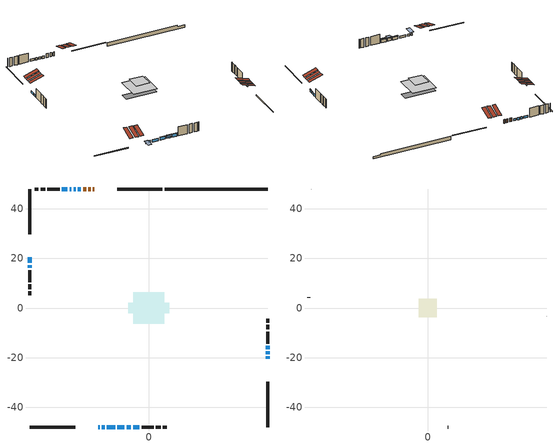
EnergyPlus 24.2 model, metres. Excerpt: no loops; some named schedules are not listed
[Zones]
conditioned space
 floor outside (Floor1 construction): -1.83,-1.83 -1.83,1.83 1.83,1.83 1.83,-1.83 z0.15
 floor outside (Floor3 construction): -1.36,-1.36 -1.36,1.36 1.36,1.36 1.36,-1.36 z0.15
 floor adiabatic (AdiabaticFloorConstruction): -6.32,-6.32 -6.32,6.32 6.32,6.32 6.32,-6.32 z2.59
 floor foundation (Slab1 construction): -8.16,-2.21 -8.16,2.21 8.16,2.21 8.16,-2.21 z-1.83
 wall outside (RimJoist1 construction): 5.53,47.91 -12.71,47.91 / -47.91,-47.91 -29.67,-47.91 / -47.91,47.91 -47.91,29.67 / 47.91,-47.91 47.91,-29.67 z0.15:0.45
 wall outside (AdiabaticWallConstruction 1): -21.98,47.91 -22.52,47.91 / -23.45,47.91 -24.27,47.91 / -25.2,47.91 -26.46,47.91 z0.15:2.18
 wall outside (AdiabaticWallConstruction): -20.4,-47.91 -19.81,-47.91 z0.15:1.17; -47.91,20.4 -47.91,18.2 / -18.88,-47.91 -17.78,-47.91 / -27.39,47.91 -28.49,47.91 / -29.41,47.91 -30.29,47.91 / -31.22,47.91 -31.87,47.91 / -16.85,-47.91 -13.55,-47.91 / -47.91,17.27 -47.91,16.17 / -32.8,47.91 -35,47.91 / 47.91,-18.58 47.91,-17.48 / 47.91,-16.55 47.91,-15.3 z0.15:1.37; 47.91,-20.4 47.91,-19.51 / -12.62,-47.91 -9.83,-47.91 z0.15:1.65; -8.9,-47.91 -7.22,-47.91 / -6.29,-47.91 -3.78,-47.91 z0.15:1.75
 wall outside (Wall1 construction): -35.93,47.91 -40.77,47.91 / -2.85,-47.91 1.99,-47.91 / -47.91,15.24 -47.91,10.4 / 47.91,-14.37 47.91,-9.53 z0.15:5.03
 wall outside (Wall2 construction): -41.7,47.91 -43.53,47.91 / 2.92,-47.91 4.74,-47.91 / -47.91,9.47 -47.91,7.64 / 47.91,-8.6 47.91,-6.78 z0.15:5.03
 wall outside (Wall3 construction): -44.45,47.91 -45.99,47.91 / 5.67,-47.91 7.21,-47.91 / -47.91,6.71 -47.91,5.18 / 47.91,-5.85 47.91,-4.31 z0.15:5.03
 wall foundation (FoundationWall1 construction): 6.46,47.91,-1.83 6.46,47.91,0.15 43.77,47.91,0.15 43.77,47.91,-0.47 47.91,47.91,-0.47 47.91,47.91,-1.83
 window (WindowConstruction 14): -20.4,-47.91 -19.81,-47.91 z0.15:1.17
 window (WindowConstruction 5): -47.91,20.4 -47.91,18.2 z0.15:1.37
 window (WindowConstruction 6): -18.88,-47.91 -17.78,-47.91 z0.15:1.37
 window (WindowConstruction 7): -27.39,47.91 -28.49,47.91 z0.15:1.37
 window (WindowConstruction 8): -29.42,47.91 -30.29,47.91 z0.15:1.37
 window (WindowConstruction 9): -31.22,47.91 -31.87,47.91 z0.15:1.37
 window (WindowConstruction 10): -16.85,-47.91 -13.55,-47.91 z0.15:1.37
 window (WindowConstruction 11): -47.91,17.27 -47.91,16.17 z0.15:1.37
 window (WindowConstruction): 47.91,-20.4 47.91,-19.51 z0.15:1.65
 window (WindowConstruction 12): -32.8,47.91 -35,47.91 z0.15:1.37
 window (WindowConstruction 13): 47.91,-18.58 47.91,-17.48 z0.15:1.37
 window (WindowConstruction 1): -12.62,-47.91 -9.83,-47.91 z0.15:1.65
 window (WindowConstruction 2): 47.91,-16.55 47.91,-15.3 z0.15:1.37
 window (WindowConstruction 3): -8.9,-47.91 -7.22,-47.91 z0.15:1.75
 window (WindowConstruction 4): -6.29,-47.91 -3.78,-47.91 z0.15:1.75
 door (Door): -21.98,47.91 -22.52,47.91 z0.15:2.18
 door (Door 1): -23.45,47.91 -24.27,47.91 z0.15:2.18
 door (Door 2): -25.2,47.91 -26.46,47.91 z0.15:2.18
 ceiling adiabatic (AdiabaticFloorConstruction): 6.32,-6.32 6.32,6.32 -6.32,6.32 -6.32,-6.32 z2.59
 roof outside (Roof2 construction): -18.28,47.91,5.03 -18.28,40.92,7.36 -16.44,40.92,7.36 -16.44,47.91,5.03; -24.1,-47.91,5.03 -24.1,-40.92,7.36 -25.94,-40.92,7.36 -25.94,-47.91,5.03; -47.91,24.1,5.03 -40.92,24.1,7.36 -40.92,25.94,7.36 -47.91,25.94,5.03; 47.91,-24.1,5.03 40.92,-24.1,7.36 40.92,-25.94,7.36 47.91,-25.94,5.03
 roof outside (Roof3 construction): -21.06,47.91,5.03 -21.06,40.92,7.36 -19.21,40.92,7.36 -19.21,47.91,5.03; -21.33,-47.91,5.03 -21.33,-40.92,7.36 -23.17,-40.92,7.36 -23.17,-47.91,5.03; -47.91,21.33,5.03 -40.92,21.33,7.36 -40.92,23.17,7.36 -47.91,23.17,5.03; 47.91,-21.33,5.03 40.92,-21.33,7.36 40.92,-23.17,7.36 47.91,-23.17,5.03
attic - vented
 floor to conditioned space (Floor2 construction Reversed): -3.64,-3.64 -3.64,3.64 3.64,3.64 3.64,-3.64 z5.03
 wall outside (Wall4 construction): -46.92,47.91 -46.98,47.91 / 8.14,-47.91 8.2,-47.91 / -47.91,4.25 -47.91,4.18 / 47.91,-3.38 47.91,-3.32 z0.15:5.03
 roof outside (Roof1 construction): -15.51,47.91,5.03 -15.51,40.82,7.39 -13.64,40.82,7.39 -13.64,47.91,5.03; -26.87,-47.91,5.03 -26.87,-40.82,7.39 -28.74,-40.82,7.39 -28.74,-47.91,5.03; -47.91,26.87,5.03 -40.82,26.87,7.39 -40.82,28.74,7.39 -47.91,28.74,5.03; 47.91,-26.87,5.03 40.82,-26.87,7.39 40.82,-28.74,7.39 47.91,-28.74,5.03
shading: -19.2,-47.91 -21.01,-47.91 -21.01,-52.33 -19.2,-52.33 z1.77; 47.91,-19.36 47.91,-20.55 48.21,-20.55 48.21,-19.36 z1.8; -9.68,-47.91 -12.77,-47.91 -12.77,-48.21 -9.68,-48.21 z1.8; -6.92,-47.91 -9.2,-47.91 -9.2,-49.74 -6.92,-49.74 z2.05; -3.48,-47.91 -6.59,-47.91 -6.59,-48.52 -3.48,-48.52 z2.05
[Building]
Building 1: Terrain=Suburbs
[Site:Location]
Charlottetown AP_PE: Latitude {deg}=46.29; Longitude {deg}=-63.12; Time Zone {hr}=-4; Elevation {m}=48; Keep Site Location Information=Yes
[Site:GroundTemperature:Shallow]
1.81207, -0.126142, -0.281361, 0.638419, 4.33082, 8.00603, 11.1922, 13.2106, 13.3821, 11.7405, 8.63552, 5.07305
[Site:WaterMainsTemperature]
Calculation Method=Schedule; Temperature Schedule=mains temperature schedule
[Material] Roughness=Rough; Thermal Absorptance=0.9
Name | Thickness {m} | Conductivity {W/m-K} | Density {kg/m3} | Specific Heat {J/kg-K} | Solar Absorptance | Visible Absorptance
asphalt or fiberglass shingles | 0.00635 | 0.162714 | 1121.4 | 1465.45 | 0.4 | 0.4
ceiling stud and cavity | 0.1397 | 0.0896465 | 65.682 | 1177.47 | 0.7 | 0.7
concrete 4.0 in. | 0.1016 | 1.803125 | 2242.8 | 837.4 | 0.7 | 0.7
concrete 8.0 in. | 0.2032 | 1.803125 | 2242.8 | 837.4 | 0.7 | 0.7
door material | 0.04445 | 0.20624 | 512.64 | 1214.23 | 0.7 | 0.7
door material 1 | 0.04445 | 0.188738 | 512.64 | 1214.23 | 0.7 | 0.7
floor covering | 0.0127 | 9.015625 | 54.468 | 1339.84 | 0.6 | 0.6
floor covering 1 | 0.0127 | 0.0433444 | 54.468 | 1339.84 | 0.6 | 0.6
floor rigid ins | 0.051816 | 0.029427 | 32.04 | 1214.23 | 0.7 | 0.7
floor rigid ins 1; wall rigid ins | 0.512978 | 0.029427 | 32.04 | 1214.23 | 0.7 | 0.7
floor stud and cavity | 0.0889 | 0.284437 | 50.32683 | 1063.81 | 0.7 | 0.7
floor stud and cavity 1 | 0.1397 | 0.0972039 | 92.3553 | 1139.71 | 0.7 | 0.7
floor stud and cavity 2 | 0.1397 | 1.75129 | 37.0049 | 1207.88 | 0.7 | 0.7
furniture material conditioned space 1 | 0.1524 | 0.115458 | 640.8 | 1214.23 | 0.6 | 0.6
gypsum board | 0.0127 | 0.160291 | 801 | 837.4 | 0.6 | 0.6
osb sheathing 0.5 in. | 0.0127 | 0.115458 | 512.64 | 1214.23 | 0.7 | 0.7
osb sheathing 0.75 in. | 0.01905 | 0.115458 | 512.64 | 1214.23 | 0.7 | 0.7
rim joist stud and cavity | 0.0508 | 0.177588 | 50.32683 | 1063.81 | 0.6 | 0.6
roof stud and cavity | 0.2032 | 0.130575 | 78.34581 | 1123.46 | 0.7 | 0.7
roof stud and cavity 1 | 0.2032 | 0.117901 | 78.34581 | 1123.46 | 0.7 | 0.7
slab rigid ins | 0.000517642 | 0.029427 | 32.04 | 1214.23 | 0.7 | 0.7
wall stud and cavity | 0.1397 | 0.080875 | 139.0536 | 1170.24 | 0.7 | 0.7
wall stud and cavity 1 | 0.1397 | 0.0876667 | 139.0536 | 1170.24 | 0.7 | 0.7
wall stud and cavity 2 | 0.1397 | 0.0836902 | 139.0536 | 1170.24 | 0.7 | 0.7
wall stud and cavity 3 | 0.0889 | 6.9971 | 50.32683 | 1063.81 | 0.6 | 0.6
wall stud and cavity 4 | 0.0889 | 0.380278 | 52.3479 | 1209.89 | 0.7 | 0.7
wall stud and cavity 5 | 0.0889 | 0.391764 | 83.0341 | 1211.67 | 0.7 | 0.7
wood siding | 0.0254 | 0.102417 | 544.68 | 1172.36 | 0.4 | 0.4
wood siding 1 | 0.00254 | 0.102417 | 544.68 | 1172.36 | 0.4 | 0.4
wood siding 2; wood siding 3; wood siding 4 | 0.0254 | 0.102417 | 544.68 | 1172.36 | 0.7 | 0.7
[WindowMaterial:SimpleGlazingSystem]
Name | U-Factor {W/m2-K} | Solar Heat Gain Coefficient
WindowMaterial | 2.929848 | 0.66
WindowMaterial 1 | 2.88272 | 0.7
WindowMaterial 2 | 2.97357 | 0.57
WindowMaterial 3 | 2.98038 | 0.56
WindowMaterial 4 | 3.00026 | 0.54
WindowMaterial 5 | 3.01672 | 0.5
WindowMaterial 6 | 5.37877 | 0.69
[Construction]
AdiabaticFloorConstruction: floor stud and cavity 2, floor rigid ins 1, osb sheathing 0.75 in., floor covering 1
AdiabaticWallConstruction: wood siding 3, wall rigid ins, wall stud and cavity 4, gypsum board
AdiabaticWallConstruction 1: wood siding 4, wall rigid ins, wall stud and cavity 4, gypsum board
Door; Door 2: door material
Door 1: door material 1
Floor1 construction: floor stud and cavity, floor covering
Floor2 construction Reversed: gypsum board, ceiling stud and cavity
Floor3 construction: floor stud and cavity 1, floor rigid ins, osb sheathing 0.75 in., floor covering 1
FoundationWall1 construction: concrete 8.0 in.
furniture construction conditioned space 1: furniture material conditioned space 1
PartitionWallConstruction: gypsum board, wall stud and cavity 5, gypsum board
RimJoist1 construction: wood siding 2, rim joist stud and cavity
Roof1 construction: asphalt or fiberglass shingles
Roof2 construction: asphalt or fiberglass shingles, osb sheathing 0.75 in., roof stud and cavity, gypsum board
Roof3 construction: asphalt or fiberglass shingles, osb sheathing 0.75 in., roof stud and cavity 1, gypsum board
Slab1 construction: slab rigid ins, concrete 4.0 in.
Wall1 construction: wood siding, osb sheathing 0.5 in., wall stud and cavity, gypsum board
Wall2 construction: wood siding, osb sheathing 0.5 in., wall stud and cavity 1, gypsum board
Wall3 construction: wood siding, osb sheathing 0.5 in., wall stud and cavity 2, gypsum board
Wall4 construction: wood siding 1, wall stud and cavity 3
WindowConstruction: WindowMaterial
WindowConstruction 1: WindowMaterial 1
WindowConstruction 10; WindowConstruction 11; WindowConstruction 12; WindowConstruction 13; WindowConstruction 3; WindowConstruction 4; WindowConstruction 5; WindowConstruction 6; WindowConstruction 7: WindowMaterial 3
WindowConstruction 14: WindowMaterial 6
WindowConstruction 2: WindowMaterial 2
WindowConstruction 8: WindowMaterial 4
WindowConstruction 9: WindowMaterial 5
[Zone] Multiplier=1; Part of Total Floor Area=Yes
Name | Volume {m3}
attic - vented | 20.3646
conditioned space | 622.2
[Space]
Name | Zone | Volume {m3}
attic - vented 1 | attic - vented | 20.3646
conditioned space 1 | conditioned space | 622.2
[ZoneInfiltration:EffectiveLeakageArea]
infil attic - vented 1: Zone or Space=attic - vented 1; Schedule=Always On Discrete; Effective Air Leakage Area {cm2}=1900.3; Stack Coefficient=0.000503563; Wind Coefficient=1.51617e-05
[ZoneMixing]
whole house fan mix: Zone or Space=attic - vented; Schedule=Always On Continuous; Design Flow Rate Calculation Method=Flow/Zone; Design Flow Rate {m3/s}=0; Source Zone or Space=conditioned space
[SurfaceProperty:ExposedFoundationPerimeter]
Slab1: Exposed Perimeter Calculation Method=TotalExposedPerimeter; Total Exposed Perimeter {m}=41.453
[InternalMass] Zone or ZoneList=conditioned space; Space or SpaceList=conditioned space 1
Name | Construction | Surface Area {m2}
furniture mass conditioned space 1 | furniture construction conditioned space 1 | 101.032
partition wall mass | PartitionWallConstruction | 252.58
[Lights]
interior lighting: Zone or ZoneList or Space or SpaceList=conditioned space 1; Schedule=interior lighting schedule; Design Level Calculation Method=LightingLevel; Lighting Level {W}=343.2; Return Air Fraction=0; Fraction Radiant=0.6; Fraction Visible=0.2; Fraction Replaceable=1
[People]
occupants: Zone or ZoneList or Space or SpaceList=conditioned space 1; Number of People Schedule=occupants schedule; Number of People Calculation Method=People; Number of People=3; Fraction Radiant=0.314171; Sensible Heat Fraction=0.56303; Activity Level Schedule=occupants activity schedule; Carbon Dioxide Generation Rate {m3/s-W}=0; Enable ASHRAE 55 Comfort Warnings=No; Mean Radiant Temperature Calculation Type=EnclosureAveraged
[ElectricEquipment] Zone or ZoneList or Space or SpaceList=conditioned space 1; Design Level Calculation Method=EquipmentLevel
Name | Schedule | Design Level {W} | Fraction Latent | Fraction Radiant | Fraction Lost
clothes dryer | clothes dryer schedule | 140.772 | 0.015 | 0.081 | 0.85
clothes washer | clothes washer schedule | 32.1985 | 0.03 | 0.162 | 0.7
cooking range | cooking range schedule | 215.147 | 0.08 | 0.432 | 0.2
dishwasher | dishwasher schedule | 66.8632 | 0.3 | 0.18 | 0.4
fridge | fridge schedule | 72.9452 | 0 | 0.6 | 0
mech vent house fan | mech vent house fan schedule | 0 | 0 | 0 | 1
mech vent house fan cfis | mech vent house fan cfis schedule | 0 | 0 | 0 | 0
misc plug loads | misc plug loads schedule | 494.7 | 0.045 | 0.513 | 0.1
whole house fan | Always On Discrete | 0 | 0 | 0 | 1
[OtherEquipment] Zone or ZoneList or Space or SpaceList=conditioned space 1; Design Level Calculation Method=EquipmentLevel
Name | Fuel Type | Schedule | Design Level {W} | Fraction Latent | Fraction Radiant | Fraction Lost
clothes dryer 1 | Electricity | clothes dryer schedule | 0 | 0.015 | 0.081 | 0.85
cooking range 1 | Electricity | cooking range schedule | 0 | 0.08 | 0.432 | 0.2
general water use latent | None | general water use schedule | 62.594 | 1 | 0 | 0
general water use sensible | None | general water use schedule | -61.6891 | 0 | 0.6 | 0
mech vent house fan latent load | None | Always On Discrete | 0 | 1 | 0 | 0
mech vent house fan sensible load | None | Always On Discrete | 0 | 0 | 0 | 0
water heater energy adjustment1 | FuelOilNo2 | Always On Discrete | 0.01 | 0 | 0 | 1
[ZoneInfiltration:DesignFlowRate] Zone or ZoneList or Space or SpaceList=conditioned space 1; Schedule=Always On Discrete; Design Flow Rate Calculation Method=Flow/Zone; Design Flow Rate {m3/s}=0
infil flow; natural vent flow; whole house fan flow
[Foundation:Kiva]
Foundation Kiva 1: Initial Indoor Air Temperature {C}=18; Wall Height Above Grade {m}=0.150023; Wall Depth Below Slab {m}=0.2032
[Foundation:Kiva:Settings]
Soil Conductivity {W/m-K}=0.849921; Soil Density {kg/m3}=1842.3; Soil Specific Heat {J/kg-K}=418.7; Ground Solar Absorptivity=0.9; Ground Thermal Absorptivity=0.9; Ground Surface Roughness {m}=0.03; Far-Field Width {m}=40; Deep-Ground Boundary Condition=ZeroFlux; Deep-Ground Depth {m}=40; Minimum Cell Dimension {m}=0.2; Maximum Cell Growth Coefficient=3; Simulation Timestep=Timestep
[Exterior:Lights]
exterior lighting: Schedule=exterior lighting schedule; Design Level {W}=75.6
[Schedule:Constant]
Name | Hourly Value
Always On Continuous; mech vent house fan schedule; mech vent house fan cfis schedule; Always On Discrete | 1
occupants activity schedule | 117.228
fridge schedule | 0
[Schedule:Week:Daily]
interior lighting schedule Week Rule - Jan1-Jan27: interior lighting schedule day, interior lighting schedule day, interior lighting schedule day, interior lighting schedule day, interior lighting schedule day, interior lighting schedule day, interior lighting schedule day, interior lighting schedule default day, interior lighting schedule default day, interior lighting schedule default day, interior lighting schedule default day, interior lighting schedule default day
interior lighting schedule Week Rule - Jan28-Feb3: interior lighting schedule day, interior lighting schedule day, interior lighting schedule day, interior lighting schedule day, interior lighting schedule day 1, interior lighting schedule day 1, interior lighting schedule day 1, interior lighting schedule default day, interior lighting schedule default day, interior lighting schedule default day, interior lighting schedule default day, interior lighting schedule default day
interior lighting schedule Week Rule - Feb4-Feb24: interior lighting schedule day 1, interior lighting schedule day 1, interior lighting schedule day 1, interior lighting schedule day 1, interior lighting schedule day 1, interior lighting schedule day 1, interior lighting schedule day 1, interior lighting schedule default day, interior lighting schedule default day, interior lighting schedule default day, interior lighting schedule default day, interior lighting schedule default day
interior lighting schedule Week Rule - Feb25-Mar3: interior lighting schedule day 1, interior lighting schedule day 1, interior lighting schedule day 1, interior lighting schedule day 1, interior lighting schedule day 2, interior lighting schedule day 2, interior lighting schedule day 2, interior lighting schedule default day, interior lighting schedule default day, interior lighting schedule default day, interior lighting schedule default day, interior lighting schedule default day
interior lighting schedule Week Rule - Mar4-Mar31: interior lighting schedule day 2, interior lighting schedule day 2, interior lighting schedule day 2, interior lighting schedule day 2, interior lighting schedule day 2, interior lighting schedule day 2, interior lighting schedule day 2, interior lighting schedule default day, interior lighting schedule default day, interior lighting schedule default day, interior lighting schedule default day, interior lighting schedule default day
interior lighting schedule Week Rule - Apr1-Apr28: interior lighting schedule day 3, interior lighting schedule day 3, interior lighting schedule day 3, interior lighting schedule day 3, interior lighting schedule day 3, interior lighting schedule day 3, interior lighting schedule day 3, interior lighting schedule default day, interior lighting schedule default day, interior lighting schedule default day, interior lighting schedule default day, interior lighting schedule default day
interior lighting schedule Week Rule - Apr29-May5: interior lighting schedule day 3, interior lighting schedule day 3, interior lighting schedule day 4, interior lighting schedule day 4, interior lighting schedule day 4, interior lighting schedule day 4, interior lighting schedule day 4, interior lighting schedule default day, interior lighting schedule default day, interior lighting schedule default day, interior lighting schedule default day, interior lighting schedule default day
interior lighting schedule Week Rule - May6-May26: interior lighting schedule day 4, interior lighting schedule day 4, interior lighting schedule day 4, interior lighting schedule day 4, interior lighting schedule day 4, interior lighting schedule day 4, interior lighting schedule day 4, interior lighting schedule default day, interior lighting schedule default day, interior lighting schedule default day, interior lighting schedule default day, interior lighting schedule default day
interior lighting schedule Week Rule - May27-Jun2: interior lighting schedule day 4, interior lighting schedule day 4, interior lighting schedule day 4, interior lighting schedule day 4, interior lighting schedule day 4, interior lighting schedule day 5, interior lighting schedule day 5, interior lighting schedule default day, interior lighting schedule default day, interior lighting schedule default day, interior lighting schedule default day, interior lighting schedule default day
interior lighting schedule Week Rule - Jun3-Jun30: interior lighting schedule day 5, interior lighting schedule day 5, interior lighting schedule day 5, interior lighting schedule day 5, interior lighting schedule day 5, interior lighting schedule day 5, interior lighting schedule day 5, interior lighting schedule default day, interior lighting schedule default day, interior lighting schedule default day, interior lighting schedule default day, interior lighting schedule default day
interior lighting schedule Week Rule - Jul1-Jul28: interior lighting schedule day 6, interior lighting schedule day 6, interior lighting schedule day 6, interior lighting schedule day 6, interior lighting schedule day 6, interior lighting schedule day 6, interior lighting schedule day 6, interior lighting schedule default day, interior lighting schedule default day, interior lighting schedule default day, interior lighting schedule default day, interior lighting schedule default day
interior lighting schedule Week Rule - Jul29-Aug4: interior lighting schedule day 6, interior lighting schedule day 6, interior lighting schedule day 6, interior lighting schedule day 7, interior lighting schedule day 7, interior lighting schedule day 7, interior lighting schedule day 7, interior lighting schedule default day, interior lighting schedule default day, interior lighting schedule default day, interior lighting schedule default day, interior lighting schedule default day
interior lighting schedule Week Rule - Aug5-Aug25: interior lighting schedule day 7, interior lighting schedule day 7, interior lighting schedule day 7, interior lighting schedule day 7, interior lighting schedule day 7, interior lighting schedule day 7, interior lighting schedule day 7, interior lighting schedule default day, interior lighting schedule default day, interior lighting schedule default day, interior lighting schedule default day, interior lighting schedule default day
interior lighting schedule Week Rule - Aug26-Sep1: interior lighting schedule day 7, interior lighting schedule day 7, interior lighting schedule day 7, interior lighting schedule day 7, interior lighting schedule day 7, interior lighting schedule day 7, interior lighting schedule day 8, interior lighting schedule default day, interior lighting schedule default day, interior lighting schedule default day, interior lighting schedule default day, interior lighting schedule default day
interior lighting schedule Week Rule - Sep2-Sep29: interior lighting schedule day 8, interior lighting schedule day 8, interior lighting schedule day 8, interior lighting schedule day 8, interior lighting schedule day 8, interior lighting schedule day 8, interior lighting schedule day 8, interior lighting schedule default day, interior lighting schedule default day, interior lighting schedule default day, interior lighting schedule default day, interior lighting schedule default day
interior lighting schedule Week Rule - Sep30-Oct6: interior lighting schedule day 8, interior lighting schedule day 9, interior lighting schedule day 9, interior lighting schedule day 9, interior lighting schedule day 9, interior lighting schedule day 9, interior lighting schedule day 9, interior lighting schedule default day, interior lighting schedule default day, interior lighting schedule default day, interior lighting schedule default day, interior lighting schedule default day
interior lighting schedule Week Rule - Oct7-Oct27: interior lighting schedule day 9, interior lighting schedule day 9, interior lighting schedule day 9, interior lighting schedule day 9, interior lighting schedule day 9, interior lighting schedule day 9, interior lighting schedule day 9, interior lighting schedule default day, interior lighting schedule default day, interior lighting schedule default day, interior lighting schedule default day, interior lighting schedule default day
interior lighting schedule Week Rule - Oct28-Nov3: interior lighting schedule day 9, interior lighting schedule day 9, interior lighting schedule day 9, interior lighting schedule day 9, interior lighting schedule day 10, interior lighting schedule day 10, interior lighting schedule day 10, interior lighting schedule default day, interior lighting schedule default day, interior lighting schedule default day, interior lighting schedule default day, interior lighting schedule default day
interior lighting schedule Week Rule - Nov4-Nov24: interior lighting schedule day 10, interior lighting schedule day 10, interior lighting schedule day 10, interior lighting schedule day 10, interior lighting schedule day 10, interior lighting schedule day 10, interior lighting schedule day 10, interior lighting schedule default day, interior lighting schedule default day, interior lighting schedule default day, interior lighting schedule default day, interior lighting schedule default day
interior lighting schedule Week Rule - Nov25-Dec1: interior lighting schedule day 10, interior lighting schedule day 10, interior lighting schedule day 10, interior lighting schedule day 10, interior lighting schedule day 10, interior lighting schedule day 10, interior lighting schedule day 11, interior lighting schedule default day, interior lighting schedule default day, interior lighting schedule default day, interior lighting schedule default day, interior lighting schedule default day
interior lighting schedule Week Rule - Dec2-Dec31: interior lighting schedule day 11, interior lighting schedule day 11, interior lighting schedule day 11, interior lighting schedule day 11, interior lighting schedule day 11, interior lighting schedule day 11, interior lighting schedule day 11, interior lighting schedule default day, interior lighting schedule default day, interior lighting schedule default day, interior lighting schedule default day, interior lighting schedule default day
occupants schedule Week Rule - Jan1-Dec31: occupants schedule day, occupants schedule day, occupants schedule day, occupants schedule day, occupants schedule day, occupants schedule day, occupants schedule day, occupants schedule default day, occupants schedule default day, occupants schedule default day, occupants schedule default day, occupants schedule default day
clothes dryer schedule Week Rule - Jan1-Dec31: clothes dryer schedule day, clothes dryer schedule day, clothes dryer schedule day, clothes dryer schedule day, clothes dryer schedule day, clothes dryer schedule day, clothes dryer schedule day, clothes dryer schedule default day, clothes dryer schedule default day, clothes dryer schedule default day, clothes dryer schedule default day, clothes dryer schedule default day
clothes washer schedule Week Rule - Jan1-Dec31: clothes washer schedule day, clothes washer schedule day, clothes washer schedule day, clothes washer schedule day, clothes washer schedule day, clothes washer schedule day, clothes washer schedule day, clothes washer schedule default day, clothes washer schedule default day, clothes washer schedule default day, clothes washer schedule default day, clothes washer schedule default day
cooking range schedule Week Rule - Jan1-Dec31: cooking range schedule day, cooking range schedule day, cooking range schedule day, cooking range schedule day, cooking range schedule day, cooking range schedule day, cooking range schedule day, cooking range schedule default day, cooking range schedule default day, cooking range schedule default day, cooking range schedule default day, cooking range schedule default day
dishwasher schedule Week Rule - Jan1-Dec31: dishwasher schedule day, dishwasher schedule day, dishwasher schedule day, dishwasher schedule day, dishwasher schedule day, dishwasher schedule day, dishwasher schedule day, dishwasher schedule default day, dishwasher schedule default day, dishwasher schedule default day, dishwasher schedule default day, dishwasher schedule default day
misc plug loads schedule Week Rule - Jan1-Dec31: misc plug loads schedule day, misc plug loads schedule day, misc plug loads schedule day, misc plug loads schedule day, misc plug loads schedule day, misc plug loads schedule day, misc plug loads schedule day, misc plug loads schedule default day, misc plug loads schedule default day, misc plug loads schedule default day, misc plug loads schedule default day, misc plug loads schedule default day
general water use schedule Week Rule - Jan1-Dec31: general water use schedule day, general water use schedule day, general water use schedule day, general water use schedule day, general water use schedule day, general water use schedule day, general water use schedule day, general water use schedule default day, general water use schedule default day, general water use schedule default day, general water use schedule default day, general water use schedule default day
exterior lighting schedule Week Rule - Jan1-Jan27: exterior lighting schedule day, exterior lighting schedule day, exterior lighting schedule day, exterior lighting schedule day, exterior lighting schedule day, exterior lighting schedule day, exterior lighting schedule day, exterior lighting schedule default day, exterior lighting schedule default day, exterior lighting schedule default day, exterior lighting schedule default day, exterior lighting schedule default day
exterior lighting schedule Week Rule - Jan28-Feb3: exterior lighting schedule day, exterior lighting schedule day, exterior lighting schedule day, exterior lighting schedule day, exterior lighting schedule day 1, exterior lighting schedule day 1, exterior lighting schedule day 1, exterior lighting schedule default day, exterior lighting schedule default day, exterior lighting schedule default day, exterior lighting schedule default day, exterior lighting schedule default day
exterior lighting schedule Week Rule - Feb4-Feb24: exterior lighting schedule day 1, exterior lighting schedule day 1, exterior lighting schedule day 1, exterior lighting schedule day 1, exterior lighting schedule day 1, exterior lighting schedule day 1, exterior lighting schedule day 1, exterior lighting schedule default day, exterior lighting schedule default day, exterior lighting schedule default day, exterior lighting schedule default day, exterior lighting schedule default day
exterior lighting schedule Week Rule - Feb25-Mar3: exterior lighting schedule day 1, exterior lighting schedule day 1, exterior lighting schedule day 1, exterior lighting schedule day 1, exterior lighting schedule day 2, exterior lighting schedule day 2, exterior lighting schedule day 2, exterior lighting schedule default day, exterior lighting schedule default day, exterior lighting schedule default day, exterior lighting schedule default day, exterior lighting schedule default day
exterior lighting schedule Week Rule - Mar4-Mar31: exterior lighting schedule day 2, exterior lighting schedule day 2, exterior lighting schedule day 2, exterior lighting schedule day 2, exterior lighting schedule day 2, exterior lighting schedule day 2, exterior lighting schedule day 2, exterior lighting schedule default day, exterior lighting schedule default day, exterior lighting schedule default day, exterior lighting schedule default day, exterior lighting schedule default day
exterior lighting schedule Week Rule - Apr1-Apr28: exterior lighting schedule day 3, exterior lighting schedule day 3, exterior lighting schedule day 3, exterior lighting schedule day 3, exterior lighting schedule day 3, exterior lighting schedule day 3, exterior lighting schedule day 3, exterior lighting schedule default day, exterior lighting schedule default day, exterior lighting schedule default day, exterior lighting schedule default day, exterior lighting schedule default day
exterior lighting schedule Week Rule - Apr29-May5: exterior lighting schedule day 3, exterior lighting schedule day 3, exterior lighting schedule day 4, exterior lighting schedule day 4, exterior lighting schedule day 4, exterior lighting schedule day 4, exterior lighting schedule day 4, exterior lighting schedule default day, exterior lighting schedule default day, exterior lighting schedule default day, exterior lighting schedule default day, exterior lighting schedule default day
exterior lighting schedule Week Rule - May6-May26: exterior lighting schedule day 4, exterior lighting schedule day 4, exterior lighting schedule day 4, exterior lighting schedule day 4, exterior lighting schedule day 4, exterior lighting schedule day 4, exterior lighting schedule day 4, exterior lighting schedule default day, exterior lighting schedule default day, exterior lighting schedule default day, exterior lighting schedule default day, exterior lighting schedule default day
exterior lighting schedule Week Rule - May27-Jun2: exterior lighting schedule day 4, exterior lighting schedule day 4, exterior lighting schedule day 4, exterior lighting schedule day 4, exterior lighting schedule day 4, exterior lighting schedule day 5, exterior lighting schedule day 5, exterior lighting schedule default day, exterior lighting schedule default day, exterior lighting schedule default day, exterior lighting schedule default day, exterior lighting schedule default day
exterior lighting schedule Week Rule - Jun3-Jun30: exterior lighting schedule day 5, exterior lighting schedule day 5, exterior lighting schedule day 5, exterior lighting schedule day 5, exterior lighting schedule day 5, exterior lighting schedule day 5, exterior lighting schedule day 5, exterior lighting schedule default day, exterior lighting schedule default day, exterior lighting schedule default day, exterior lighting schedule default day, exterior lighting schedule default day
exterior lighting schedule Week Rule - Jul1-Jul28: exterior lighting schedule day 6, exterior lighting schedule day 6, exterior lighting schedule day 6, exterior lighting schedule day 6, exterior lighting schedule day 6, exterior lighting schedule day 6, exterior lighting schedule day 6, exterior lighting schedule default day, exterior lighting schedule default day, exterior lighting schedule default day, exterior lighting schedule default day, exterior lighting schedule default day
exterior lighting schedule Week Rule - Jul29-Aug4: exterior lighting schedule day 6, exterior lighting schedule day 6, exterior lighting schedule day 6, exterior lighting schedule day 7, exterior lighting schedule day 7, exterior lighting schedule day 7, exterior lighting schedule day 7, exterior lighting schedule default day, exterior lighting schedule default day, exterior lighting schedule default day, exterior lighting schedule default day, exterior lighting schedule default day
exterior lighting schedule Week Rule - Aug5-Aug25: exterior lighting schedule day 7, exterior lighting schedule day 7, exterior lighting schedule day 7, exterior lighting schedule day 7, exterior lighting schedule day 7, exterior lighting schedule day 7, exterior lighting schedule day 7, exterior lighting schedule default day, exterior lighting schedule default day, exterior lighting schedule default day, exterior lighting schedule default day, exterior lighting schedule default day
exterior lighting schedule Week Rule - Aug26-Sep1: exterior lighting schedule day 7, exterior lighting schedule day 7, exterior lighting schedule day 7, exterior lighting schedule day 7, exterior lighting schedule day 7, exterior lighting schedule day 7, exterior lighting schedule day 8, exterior lighting schedule default day, exterior lighting schedule default day, exterior lighting schedule default day, exterior lighting schedule default day, exterior lighting schedule default day
exterior lighting schedule Week Rule - Sep2-Sep29: exterior lighting schedule day 8, exterior lighting schedule day 8, exterior lighting schedule day 8, exterior lighting schedule day 8, exterior lighting schedule day 8, exterior lighting schedule day 8, exterior lighting schedule day 8, exterior lighting schedule default day, exterior lighting schedule default day, exterior lighting schedule default day, exterior lighting schedule default day, exterior lighting schedule default day
exterior lighting schedule Week Rule - Sep30-Oct6: exterior lighting schedule day 8, exterior lighting schedule day 9, exterior lighting schedule day 9, exterior lighting schedule day 9, exterior lighting schedule day 9, exterior lighting schedule day 9, exterior lighting schedule day 9, exterior lighting schedule default day, exterior lighting schedule default day, exterior lighting schedule default day, exterior lighting schedule default day, exterior lighting schedule default day
exterior lighting schedule Week Rule - Oct7-Oct27: exterior lighting schedule day 9, exterior lighting schedule day 9, exterior lighting schedule day 9, exterior lighting schedule day 9, exterior lighting schedule day 9, exterior lighting schedule day 9, exterior lighting schedule day 9, exterior lighting schedule default day, exterior lighting schedule default day, exterior lighting schedule default day, exterior lighting schedule default day, exterior lighting schedule default day
exterior lighting schedule Week Rule - Oct28-Nov3: exterior lighting schedule day 9, exterior lighting schedule day 9, exterior lighting schedule day 9, exterior lighting schedule day 9, exterior lighting schedule day 10, exterior lighting schedule day 10, exterior lighting schedule day 10, exterior lighting schedule default day, exterior lighting schedule default day, exterior lighting schedule default day, exterior lighting schedule default day, exterior lighting schedule default day
[Schedule:Year]
interior lighting schedule: interior lighting schedule Week Rule - Jan1-Jan27, 1, 1, 1, 27, interior lighting schedule Week Rule - Jan28-Feb3, 1, 28, 2, 3, interior lighting schedule Week Rule - Feb4-Feb24, 2, 4, 2, 24, interior lighting schedule Week Rule - Feb25-Mar3, 2, 25, 3, 3, interior lighting schedule Week Rule - Mar4-Mar31, 3, 4, 3, 31, interior lighting schedule Week Rule - Apr1-Apr28, 4, 1, 4, 28, interior lighting schedule Week Rule - Apr29-May5, 4, 29, 5, 5, interior lighting schedule Week Rule - May6-May26, 5, 6, 5, 26, interior lighting schedule Week Rule - May27-Jun2, 5, 27, 6, 2, interior lighting schedule Week Rule - Jun3-Jun30, 6, 3, 6, 30, interior lighting schedule Week Rule - Jul1-Jul28, 7, 1, 7, 28, interior lighting schedule Week Rule - Jul29-Aug4, 7, 29, 8, 4, interior lighting schedule Week Rule - Aug5-Aug25, 8, 5, 8, 25, interior lighting schedule Week Rule - Aug26-Sep1, 8, 26, 9, 1, interior lighting schedule Week Rule - Sep2-Sep29, 9, 2, 9, 29, interior lighting schedule Week Rule - Sep30-Oct6, 9, 30, 10, 6, interior lighting schedule Week Rule - Oct7-Oct27, 10, 7, 10, 27, interior lighting schedule Week Rule - Oct28-Nov3, 10, 28, 11, 3, interior lighting schedule Week Rule - Nov4-Nov24, 11, 4, 11, 24, interior lighting schedule Week Rule - Nov25-Dec1, 11, 25, 12, 1, interior lighting schedule Week Rule - Dec2-Dec31, 12, 2, 12, 31
occupants schedule: occupants schedule Week Rule - Jan1-Dec31, 1, 1, 12, 31
clothes dryer schedule: clothes dryer schedule Week Rule - Jan1-Dec31, 1, 1, 12, 31
clothes washer schedule: clothes washer schedule Week Rule - Jan1-Dec31, 1, 1, 12, 31
cooking range schedule: cooking range schedule Week Rule - Jan1-Dec31, 1, 1, 12, 31
dishwasher schedule: dishwasher schedule Week Rule - Jan1-Dec31, 1, 1, 12, 31
misc plug loads schedule: misc plug loads schedule Week Rule - Jan1-Dec31, 1, 1, 12, 31
general water use schedule: general water use schedule Week Rule - Jan1-Dec31, 1, 1, 12, 31
exterior lighting schedule: exterior lighting schedule Week Rule - Jan1-Jan27, 1, 1, 1, 27, exterior lighting schedule Week Rule - Jan28-Feb3, 1, 28, 2, 3, exterior lighting schedule Week Rule - Feb4-Feb24, 2, 4, 2, 24, exterior lighting schedule Week Rule - Feb25-Mar3, 2, 25, 3, 3, exterior lighting schedule Week Rule - Mar4-Mar31, 3, 4, 3, 31, exterior lighting schedule Week Rule - Apr1-Apr28, 4, 1, 4, 28, exterior lighting schedule Week Rule - Apr29-May5, 4, 29, 5, 5, exterior lighting schedule Week Rule - May6-May26, 5, 6, 5, 26, exterior lighting schedule Week Rule - May27-Jun2, 5, 27, 6, 2, exterior lighting schedule Week Rule - Jun3-Jun30, 6, 3, 6, 30, exterior lighting schedule Week Rule - Jul1-Jul28, 7, 1, 7, 28, exterior lighting schedule Week Rule - Jul29-Aug4, 7, 29, 8, 4, exterior lighting schedule Week Rule - Aug5-Aug25, 8, 5, 8, 25, exterior lighting schedule Week Rule - Aug26-Sep1, 8, 26, 9, 1, exterior lighting schedule Week Rule - Sep2-Sep29, 9, 2, 9, 29, exterior lighting schedule Week Rule - Sep30-Oct6, 9, 30, 10, 6, exterior lighting schedule Week Rule - Oct7-Oct27, 10, 7, 10, 27, exterior lighting schedule Week Rule - Oct28-Nov3, 10, 28, 11, 3, exterior lighting schedule Week Rule - Nov4-Nov24, 11, 4, 11, 24, exterior lighting schedule Week Rule - Nov25-Dec1, 11, 25, 12, 1, exterior lighting schedule Week Rule - Dec2-Dec31, 12, 2, 12, 31
[Schedule:Compact]
mains temperature schedule: Through: 01/01, For: AllDays, Until: 24:00, 6.42333, Through: 01/02, For: AllDays, Until: 24:00, 6.35944, Through: 01/03, For: AllDays, Until: 24:00, 6.29611, Through: 01/04, For: AllDays, Until: 24:00, 6.23333, Through: 01/05, For: AllDays, Until: 24:00, 6.17222, Through: 01/06, For: AllDays, Until: 24:00, 6.11222, Through: 01/07, For: AllDays, Until: 24:00, 6.05278, Through: 01/08, For: AllDays, Until: 24:00, 5.995, Through: 01/09, For: AllDays, Until: 24:00, 5.93778, Through: 01/10, For: AllDays, Until: 24:00, 5.88222, Through: 01/11, For: AllDays, Until: 24:00, 5.82722, Through: 01/12, For: AllDays, Until: 24:00, 5.77389, Through: 01/13, For: AllDays, Until: 24:00, 5.72111, Through: 01/14, For: AllDays, Until: 24:00, 5.67, Through: 01/15, For: AllDays, Until: 24:00, 5.62, Through: 01/16, For: AllDays, Until: 24:00, 5.57111, Through: 01/17, For: AllDays, Until: 24:00, 5.52389, Through: 01/18, For: AllDays, Until: 24:00, 5.47722, Through: 01/19, For: AllDays, Until: 24:00, 5.43222, Through: 01/20, For: AllDays, Until: 24:00, 5.38833, Through: 01/21, For: AllDays, Until: 24:00, 5.34611, Through: 01/22, For: AllDays, Until: 24:00, 5.305, Through: 01/23, For: AllDays, Until: 24:00, 5.265, Through: 01/24, For: AllDays, Until: 24:00, 5.22611, Through: 01/25, For: AllDays, Until: 24:00, 5.18889, Through: 01/26, For: AllDays, Until: 24:00, 5.15333, Through: 01/27, For: AllDays, Until: 24:00, 5.11833, Through: 01/28, For: AllDays, Until: 24:00, 5.08556, Through: 01/29, For: AllDays, Until: 24:00, 5.05333, Through: 01/30, For: AllDays, Until: 24:00, 5.02278, Through: 01/31, For: AllDays, Until: 24:00, 4.99389, Through: 02/01, For: AllDays, Until: 24:00, 4.96611, Through: 02/02, For: AllDays, Until: 24:00, 4.94, Through: 02/03, For: AllDays, Until: 24:00, 4.915, Through: 02/04, For: AllDays, Until: 24:00, 4.89167, Through: 02/05, For: AllDays, Until: 24:00, 4.87, Through: 02/06, For: AllDays, Until: 24:00, 4.84944, Through: 02/07, For: AllDays, Until: 24:00, 4.83, Through: 02/08, For: AllDays, Until: 24:00, 4.81222, Through: 02/09, For: AllDays, Until: 24:00, 4.79611, Through: 02/10, For: AllDays, Until: 24:00, 4.78167, Through: 02/11, For: AllDays, Until: 24:00, 4.76833, Through: 02/12, For: AllDays, Until: 24:00, 4.75611, Through: 02/13, For: AllDays, Until: 24:00, 4.74611, Through: 02/14, For: AllDays, Until: 24:00, 4.73722, Through: 02/15, For: AllDays, Until: 24:00, 4.72944, Through: 02/16, For: AllDays, Until: 24:00, 4.72389, Through: 02/17, For: AllDays, Until: 24:00, 4.71944, Through: 02/18, For: AllDays, Until: 24:00, 4.71611, Through: 02/19, For: AllDays, Until: 24:00, 4.715, Through: 02/20, For: AllDays, Until: 24:00, 4.715, Through: 02/21, For: AllDays, Until: 24:00, 4.71611, Through: 02/22, For: AllDays, Until: 24:00, 4.71944, Through: 02/23, For: AllDays, Until: 24:00, 4.72389, Through: 02/24, For: AllDays, Until: 24:00, 4.72944, Through: 02/25, For: AllDays, Until: 24:00, 4.73722, Through: 02/26, For: AllDays, Until: 24:00, 4.74611, Through: 02/27, For: AllDays, Until: 24:00, 4.75611, Through: 02/28, For: AllDays, Until: 24:00, 4.76778, Through: 03/01, For: AllDays, Until: 24:00, 4.78111, Through: 03/02, For: AllDays, Until: 24:00, 4.79611, Through: 03/03, For: AllDays, Until: 24:00, 4.81222, Through: 03/04, For: AllDays, Until: 24:00, 4.83, Through: 03/05, For: AllDays, Until: 24:00, 4.84889, Through: 03/06, For: AllDays, Until: 24:00, 4.86944, Through: 03/07, For: AllDays, Until: 24:00, 4.89167, Through: 03/08, For: AllDays, Until: 24:00, 4.915, Through: 03/09, For: AllDays, Until: 24:00, 4.93944, Through: 03/10, For: AllDays, Until: 24:00, 4.96611, Through: 03/11, For: AllDays, Until: 24:00, 4.99333, Through: 03/12, For: AllDays, Until: 24:00, 5.02278, Through: 03/13, For: AllDays, Until: 24:00, 5.05333, Through: 03/14, For: AllDays, Until: 24:00, 5.085, Through: 03/15, For: AllDays, Until: 24:00, 5.11833, Through: 03/16, For: AllDays, Until: 24:00, 5.15278, Through: 03/17, For: AllDays, Until: 24:00, 5.18833, Through: 03/18, For: AllDays, Until: 24:00, 5.22556, Through: 03/19, For: AllDays, Until: 24:00, 5.26444, Through: 03/20, For: AllDays, Until: 24:00, 5.30444, Through: 03/21, For: AllDays, Until: 24:00, 5.34556, Through: 03/22, For: AllDays, Until: 24:00, 5.38778, Through: 03/23, For: AllDays, Until: 24:00, 5.43167, Through: 03/24, For: AllDays, Until: 24:00, 5.47667, Through: 03/25, For: AllDays, Until: 24:00, 5.52333, Through: 03/26, For: AllDays, Until: 24:00, 5.57056, Through: 03/27, For: AllDays, Until: 24:00, 5.61944, Through: 03/28, For: AllDays, Until: 24:00, 5.66944, Through: 03/29, For: AllDays, Until: 24:00, 5.72056, Through: 03/30, For: AllDays, Until: 24:00, 5.77333, Through: 03/31, For: AllDays, Until: 24:00, 5.82667, Through: 04/01, For: AllDays, Until: 24:00, 5.88111, Through: 04/02, For: AllDays, Until: 24:00, 5.93722, Through: 04/03, For: AllDays, Until: 24:00, 5.99389, Through: 04/04, For: AllDays, Until: 24:00, 6.05222, Through: 04/05, For: AllDays, Until: 24:00, 6.11111, Through: 04/06, For: AllDays, Until: 24:00, 6.17167, Through: 04/07, For: AllDays, Until: 24:00, 6.23278, Through: 04/08, For: AllDays, Until: 24:00, 6.295, Through: 04/09, For: AllDays, Until: 24:00, 6.35833, Through: 04/10, For: AllDays, Until: 24:00, 6.42278, Through: 04/11, For: AllDays, Until: 24:00, 6.48778, Through: 04/12, For: AllDays, Until: 24:00, 6.55444, Through: 04/13, For: AllDays, Until: 24:00, 6.62167, Through: 04/14, For: AllDays, Until: 24:00, 6.68944, Through: 04/15, For: AllDays, Until: 24:00, 6.75833, Through: 04/16, For: AllDays, Until: 24:00, 6.82833, Through: 04/17, For: AllDays, Until: 24:00, 6.89889, Through: 04/18, For: AllDays, Until: 24:00, 6.97056, Through: 04/19, For: AllDays, Until: 24:00, 7.04278, Through: 04/20, For: AllDays, Until: 24:00, 7.11611, Through: 04/21, For: AllDays, Until: 24:00, 7.19, Through: 04/22, For: AllDays, Until: 24:00, 7.265, Through: 04/23, For: AllDays, Until: 24:00, 7.34, Through: 04/24, For: AllDays, Until: 24:00, 7.41611, Through: 04/25, For: AllDays, Until: 24:00, 7.49333, Through: 04/26, For: AllDays, Until: 24:00, 7.57056, Through: 04/27, For: AllDays, Until: 24:00, 7.64889, Through: 04/28, For: AllDays, Until: 24:00, 7.72722, Through: 04/29, For: AllDays, Until: 24:00, 7.80667, Through: 04/30, For: AllDays, Until: 24:00, 7.88667, Through: 05/01, For: AllDays, Until: 24:00, 7.96722, Through: 05/02, For: AllDays, Until: 24:00, 8.04778, Through: 05/03, For: AllDays, Until: 24:00, 8.12944, Through: 05/04, For: AllDays, Until: 24:00, 8.21111, Through: 05/05, For: AllDays, Until: 24:00, 8.29333, Through: 05/06, For: AllDays, Until: 24:00, 8.37611, Through: 05/07, For: AllDays, Until: 24:00, 8.45944, Through: 05/08, For: AllDays, Until: 24:00, 8.54278, Through: 05/09, For: AllDays, Until: 24:00, 8.62667, Through: 05/10, For: AllDays, Until: 24:00, 8.71111, Through: 05/11, For: AllDays, Until: 24:00, 8.79556, Through: 05/12, For: AllDays, Until: 24:00, 8.88056, Through: 05/13, For: AllDays, Until: 24:00, 8.96556, Through: 05/14, For: AllDays, Until: 24:00, 9.05056, Through: 05/15, For: AllDays, Until: 24:00, 9.13611, Through: 05/16, For: AllDays, Until: 24:00, 9.22167, Through: 05/17, For: AllDays, Until: 24:00, 9.30722, Through: 05/18, For: AllDays, Until: 24:00, 9.39333, Through: 05/19, For: AllDays, Until: 24:00, 9.47944, Through: 05/20, For: AllDays, Until: 24:00, 9.56556, Through: 05/21, For: AllDays, Until: 24:00, 9.65167, Through: 05/22, For: AllDays, Until: 24:00, 9.73778, Through: 05/23, For: AllDays, Until: 24:00, 9.82389, Through: 05/24, For: AllDays, Until: 24:00, 9.90944, Through: 05/25, For: AllDays, Until: 24:00, 9.99556, Through: 05/26, For: AllDays, Until: 24:00, 10.0817, Through: 05/27, For: AllDays, Until: 24:00, 10.1678, Through: 05/28, For: AllDays, Until: 24:00, 10.2533, Through: 05/29, For: AllDays, Until: 24:00, 10.3389, Through: 05/30, For: AllDays, Until: 24:00, 10.4239, Through: 05/31, For: AllDays, Until: 24:00, 10.5094, Through: 06/01, For: AllDays, Until: 24:00, 10.5944, Through: 06/02, For: AllDays, Until: 24:00, 10.6789, Through: 06/03, For: AllDays, Until: 24:00, 10.7633, Through: 06/04, For: AllDays, Until: 24:00, 10.8472, Through: 06/05, For: AllDays, Until: 24:00, 10.9311, Through: 06/06, For: AllDays, Until: 24:00, 11.0144, Through: 06/07, For: AllDays, Until: 24:00, 11.0972, Through: 06/08, For: AllDays, Until: 24:00, 11.18, Through: 06/09, For: AllDays, Until: 24:00, 11.2622, Through: 06/10, For: AllDays, Until: 24:00, 11.3439, Through: 06/11, For: AllDays, Until: 24:00, 11.425, Through: 06/12, For: AllDays, Until: 24:00, 11.5056, Through: 06/13, For: AllDays, Until: 24:00, 11.5861, Through: 06/14, For: AllDays, Until: 24:00, 11.6656, Through: 06/15, For: AllDays, Until: 24:00, 11.7444, Through: 06/16, For: AllDays, Until: 24:00, 11.8228, Through: 06/17, For: AllDays, Until: 24:00, 11.9006, Through: 06/18, For: AllDays, Until: 24:00, 11.9778, Through: 06/19, For: AllDays, Until: 24:00, 12.0544, Through: 06/20, For: AllDays, Until: 24:00, 12.1306, Through: 06/21, For: AllDays, Until: 24:00, 12.2056, Through: 06/22, For: AllDays, Until: 24:00, 12.28, Through: 06/23, For: AllDays, Until: 24:00, 12.3533, Through: 06/24, For: AllDays, Until: 24:00, 12.4261, Through: 06/25, For: AllDays, Until: 24:00, 12.4983, Through: 06/26, For: AllDays, Until: 24:00, 12.5694, Through: 06/27, For: AllDays, Until: 24:00, 12.64, Through: 06/28, For: AllDays, Until: 24:00, 12.7094, Through: 06/29, For: AllDays, Until: 24:00, 12.7778, Through: 06/30, For: AllDays, Until: 24:00, 12.8456, Through: 07/01, For: AllDays, Until: 24:00, 12.9122, Through: 07/02, For: AllDays, Until: 24:00, 12.9783, Through: 07/03, For: AllDays, Until: 24:00, 13.0428, Through: 07/04, For: AllDays, Until: 24:00, 13.1067, Through: 07/05, For: AllDays, Until: 24:00, 13.17, Through: 07/06, For: AllDays, Until: 24:00, 13.2317, Through: 07/07, For: AllDays, Until: 24:00, 13.2922, Through: 07/08, For: AllDays, Until: 24:00, 13.3522, Through: 07/09, For: AllDays, Until: 24:00, 13.4111, Through: 07/10, For: AllDays, Until: 24:00, 13.4683, Through: 07/11, For: AllDays, Until: 24:00, 13.525, Through: 07/12, For: AllDays, Until: 24:00, 13.5806, Through: 07/13, For: AllDays, Until: 24:00, 13.6344, Through: 07/14, For: AllDays, Until: 24:00, 13.6878, Through: 07/15, For: AllDays, Until: 24:00, 13.7394, Through: 07/16, For: AllDays, Until: 24:00, 13.79, Through: 07/17, For: AllDays, Until: 24:00, 13.8394, Through: 07/18, For: AllDays, Until: 24:00, 13.8878, Through: 07/19, For: AllDays, Until: 24:00, 13.935, Through: 07/20, For: AllDays, Until: 24:00, 13.9806, Through: 07/21, For: AllDays, Until: 24:00, 14.025, Through: 07/22, For: AllDays, Until: 24:00, 14.0683, Through: 07/23, For: AllDays, Until: 24:00, 14.1106, Through: 07/24, For: AllDays, Until: 24:00, 14.1511, Through: 07/25, For: AllDays, Until: 24:00, 14.19, Through: 07/26, For: AllDays, Until: 24:00, 14.2283, Through: 07/27, For: AllDays, Until: 24:00, 14.265, Through: 07/28, For: AllDays, Until: 24:00, 14.3, Through: 07/29, For: AllDays, Until: 24:00, 14.3344, Through: 07/30, For: AllDays, Until: 24:00, 14.3667, Through: 07/31, For: AllDays, Until: 24:00, 14.3983, Through: 08/01, For: AllDays, Until: 24:00, 14.4278, Through: 08/02, For: AllDays, Until: 24:00, 14.4561, Through: 08/03, For: AllDays, Until: 24:00, 14.4833, Through: 08/04, For: AllDays, Until: 24:00, 14.5089, Through: 08/05, For: AllDays, Until: 24:00, 14.5333, Through: 08/06, For: AllDays, Until: 24:00, 14.5561, Through: 08/07, For: AllDays, Until: 24:00, 14.5772, Through: 08/08, For: AllDays, Until: 24:00, 14.5972, Through: 08/09, For: AllDays, Until: 24:00, 14.6156, Through: 08/10, For: AllDays, Until: 24:00, 14.6328, Through: 08/11, For: AllDays, Until: 24:00, 14.6483, Through: 08/12, For: AllDays, Until: 24:00, 14.6622, Through: 08/13, For: AllDays, Until: 24:00, 14.675, Through: 08/14, For: AllDays, Until: 24:00, 14.6861, Through: 08/15, For: AllDays, Until: 24:00, 14.6961, Through: 08/16, For: AllDays, Until: 24:00, 14.7044, Through: 08/17, For: AllDays, Until: 24:00, 14.7111, Through: 08/18, For: AllDays, Until: 24:00, 14.7161, Through: 08/19, For: AllDays, Until: 24:00, 14.72, Through: 08/20, For: AllDays, Until: 24:00, 14.7222, Through: 08/21, For: AllDays, Until: 24:00, 14.7233, Through: 08/22, For: AllDays, Until: 24:00, 14.7228, Through: 08/23, For: AllDays, Until: 24:00, 14.7206, Through: 08/24, For: AllDays, Until: 24:00, 14.7167, Through: 08/25, For: AllDays, Until: 24:00, 14.7117, Through: 08/26, For: AllDays, Until: 24:00, 14.705, Through: 08/27, For: AllDays, Until: 24:00, 14.6972, Through: 08/28, For: AllDays, Until: 24:00, 14.6878, Through: 08/29, For: AllDays, Until: 24:00, 14.6767, Through: 08/30, For: AllDays, Until: 24:00, 14.6639, Through: 08/31, For: AllDays, Until: 24:00, 14.65, Through: 09/01, For: AllDays, Until: 24:00, 14.635, Through: 09/02, For: AllDays, Until: 24:00, 14.6178, Through: 09/03, For: AllDays, Until: 24:00, 14.5994, Through: 09/04, For: AllDays, Until: 24:00, 14.58, Through: 09/05, For: AllDays, Until: 24:00, 14.5589, Through: 09/06, For: AllDays, Until: 24:00, 14.5361, Through: 09/07, For: AllDays, Until: 24:00, 14.5122, Through: 09/08, For: AllDays, Until: 24:00, 14.4867, Through: 09/09, For: AllDays, Until: 24:00, 14.46, Through: 09/10, For: AllDays, Until: 24:00, 14.4317, Through: 09/11, For: AllDays, Until: 24:00, 14.4017, Through: 09/12, For: AllDays, Until: 24:00, 14.3706, Through: 09/13, For: AllDays, Until: 24:00, 14.3383, Through: 09/14, For: AllDays, Until: 24:00, 14.3044, Through: 09/15, For: AllDays, Until: 24:00, 14.2694, Through: 09/16, For: AllDays, Until: 24:00, 14.2328, Through: 09/17, For: AllDays, Until: 24:00, 14.195, Through: 09/18, For: AllDays, Until: 24:00, 14.1561, Through: 09/19, For: AllDays, Until: 24:00, 14.1156, Through: 09/20, For: AllDays, Until: 24:00, 14.0733, Through: 09/21, For: AllDays, Until: 24:00, 14.0306, Through: 09/22, For: AllDays, Until: 24:00, 13.9861, Through: 09/23, For: AllDays, Until: 24:00, 13.9406, Through: 09/24, For: AllDays, Until: 24:00, 13.8939, Through: 09/25, For: AllDays, Until: 24:00, 13.8456, Through: 09/26, For: AllDays, Until: 24:00, 13.7961, Through: 09/27, For: AllDays, Until: 24:00, 13.7456, Through: 09/28, For: AllDays, Until: 24:00, 13.6939, Through: 09/29, For: AllDays, Until: 24:00, 13.6411, Through: 09/30, For: AllDays, Until: 24:00, 13.5872, Through: 10/01, For: AllDays, Until: 24:00, 13.5317, Through: 10/02, For: AllDays, Until: 24:00, 13.4756, Through: 10/03, For: AllDays, Until: 24:00, 13.4178, Through: 10/04, For: AllDays, Until: 24:00, 13.3594, Through: 10/05, For: AllDays, Until: 24:00, 13.3, Through: 10/06, For: AllDays, Until: 24:00, 13.2394, Through: 10/07, For: AllDays, Until: 24:00, 13.1772, Through: 10/08, For: AllDays, Until: 24:00, 13.1144, Through: 10/09, For: AllDays, Until: 24:00, 13.0511, Through: 10/10, For: AllDays, Until: 24:00, 12.9861, Through: 10/11, For: AllDays, Until: 24:00, 12.9206, Through: 10/12, For: AllDays, Until: 24:00, 12.8539, Through: 10/13, For: AllDays, Until: 24:00, 12.7861, Through: 10/14, For: AllDays, Until: 24:00, 12.7178, Through: 10/15, For: AllDays, Until: 24:00, 12.6483, Through: 10/16, For: AllDays, Until: 24:00, 12.5783, Through: 10/17, For: AllDays, Until: 24:00, 12.5072, Through: 10/18, For: AllDays, Until: 24:00, 12.435, Through: 10/19, For: AllDays, Until: 24:00, 12.3622, Through: 10/20, For: AllDays, Until: 24:00, 12.2889, Through: 10/21, For: AllDays, Until: 24:00, 12.2144, Through: 10/22, For: AllDays, Until: 24:00, 12.1394, Through: 10/23, For: AllDays, Until: 24:00, 12.0639, Through: 10/24, For: AllDays, Until: 24:00, 11.9872, Through: 10/25, For: AllDays, Until: 24:00, 11.9106, Through: 10/26, For: AllDays, Until: 24:00, 11.8328, Through: 10/27, For: AllDays, Until: 24:00, 11.7544, Through: 10/28, For: AllDays, Until: 24:00, 11.675, Through: 10/29, For: AllDays, Until: 24:00, 11.5956, Through: 10/30, For: AllDays, Until: 24:00, 11.5156, Through: 10/31, For: AllDays, Until: 24:00, 11.435, Through: 11/01, For: AllDays, Until: 24:00, 11.3539, Through: 11/02, For: AllDays, Until: 24:00, 11.2722, Through: 11/03, For: AllDays, Until: 24:00, 11.19, Through: 11/04, For: AllDays, Until: 24:00, 11.1078, Through: 11/05, For: AllDays, Until: 24:00, 11.0244, Through: 11/06, For: AllDays, Until: 24:00, 10.9411, Through: 11/07, For: AllDays, Until: 24:00, 10.8578, Through: 11/08, For: AllDays, Until: 24:00, 10.7739, Through: 11/09, For: AllDays, Until: 24:00, 10.6894, Through: 11/10, For: AllDays, Until: 24:00, 10.6044, Through: 11/11, For: AllDays, Until: 24:00, 10.52, Through: 11/12, For: AllDays, Until: 24:00, 10.4344, Through: 11/13, For: AllDays, Until: 24:00, 10.3494, Through: 11/14, For: AllDays, Until: 24:00, 10.2639, Through: 11/15, For: AllDays, Until: 24:00, 10.1783, Through: 11/16, For: AllDays, Until: 24:00, 10.0922, Through: 11/17, For: AllDays, Until: 24:00, 10.0061, Through: 11/18, For: AllDays, Until: 24:00, 9.92056, Through: 11/19, For: AllDays, Until: 24:00, 9.83444, Through: 11/20, For: AllDays, Until: 24:00, 9.74833, Through: 11/21, For: AllDays, Until: 24:00, 9.66222, Through: 11/22, For: AllDays, Until: 24:00, 9.57611, Through: 11/23, For: AllDays, Until: 24:00, 9.49, Through: 11/24, For: AllDays, Until: 24:00, 9.40389, Through: 11/25, For: AllDays, Until: 24:00, 9.31778, Through: 11/26, For: AllDays, Until: 24:00, 9.23222, Through: 11/27, For: AllDays, Until: 24:00, 9.14667, Through: 11/28, For: AllDays, Until: 24:00, 9.06111, Through: 11/29, For: AllDays, Until: 24:00, 8.97611, Through: 11/30, For: AllDays, Until: 24:00, 8.89056, Through: 12/01, For: AllDays, Until: 24:00, 8.80611, Through: 12/02, For: AllDays, Until: 24:00, 8.72167, Through: 12/03, For: AllDays, Until: 24:00, 8.63722, Through: 12/04, For: AllDays, Until: 24:00, 8.55333, Through: 12/05, For: AllDays, Until: 24:00, 8.47, Through: 12/06, For: AllDays, Until: 24:00, 8.38667, Through: 12/07, For: AllDays, Until: 24:00, 8.30389, Through: 12/08, For: AllDays, Until: 24:00, 8.22111, Through: 12/09, For: AllDays, Until: 24:00, 8.13944, Through: 12/10, For: AllDays, Until: 24:00, 8.05778, Through: 12/11, For: AllDays, Until: 24:00, 7.97667, Through: 12/12, For: AllDays, Until: 24:00, 7.89667, Through: 12/13, For: AllDays, Until: 24:00, 7.81667, Through: 12/14, For: AllDays, Until: 24:00, 7.73722, Through: 12/15, For: AllDays, Until: 24:00, 7.65833, Through: 12/16, For: AllDays, Until: 24:00, 7.58, Through: 12/17, For: AllDays, Until: 24:00, 7.50278, Through: 12/18, For: AllDays, Until: 24:00, 7.42556, Through: 12/19, For: AllDays, Until: 24:00, 7.34944, Through: 12/20, For: AllDays, Until: 24:00, 7.27389, Through: 12/21, For: AllDays, Until: 24:00, 7.19944, Through: 12/22, For: AllDays, Until: 24:00, 7.12556, Through: 12/23, For: AllDays, Until: 24:00, 7.05222, Through: 12/24, For: AllDays, Until: 24:00, 6.97944, Through: 12/25, For: AllDays, Until: 24:00, 6.90778, Through: 12/26, For: AllDays, Until: 24:00, 6.83722, Through: 12/27, For: AllDays, Until: 24:00, 6.76722, Through: 12/28, For: AllDays, Until: 24:00, 6.69778, Through: 12/29, For: AllDays, Until: 24:00, 6.63, Through: 12/30, For: AllDays, Until: 24:00, 6.56222, Through: 12/31, For: AllDays, Until: 24:00, 6.49611
